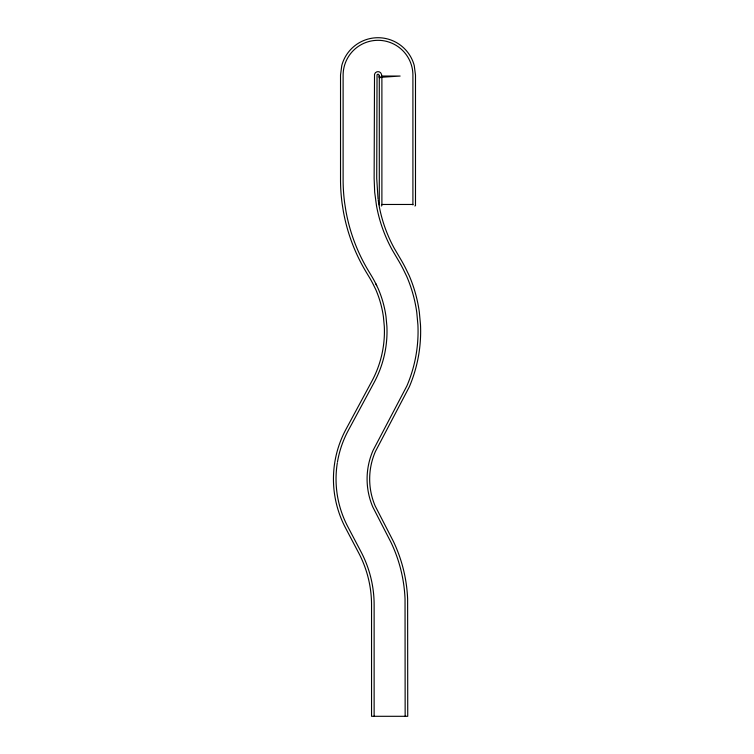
<?xml version="1.0" encoding="UTF-8"?>
<svg xmlns="http://www.w3.org/2000/svg" width="754" height="754" viewBox="0 0 754 754"><rect width="100%" height="100%" fill="white"/><g stroke="black" fill="none" stroke-linecap="round" stroke-linejoin="round"><path stroke-width="1.13" d="M381.882 76.983L379.309 76.983M381.882 77.483L379.309 77.643M381.892 204.466L412.909 204.466M375.652 283.447L378.206 288.716A107.756 107.756 0 0 1 386.01 316.689L386.896 326.35A107.756 107.756 0 0 1 374.135 382.457L348.282 430.468A102.421 102.421 0 0 0 337.481 461.919M376.708 285.615L375.492 283.118A109.405 109.405 0 0 0 371.468 275.832L368.96 271.676A176.86 176.86 0 0 1 345.926 211.054L344.663 202.996A176.86 176.86 0 0 1 343.117 178.613L343.117 75.212A34.901 34.901 0 0 1 378.008 40.311A34.901 34.901 0 0 1 412.909 75.212L412.909 204.9M378.037 198.924L376.717 178.321L377.038 74.948A1.008 1.008 0 0 1 378.979 74.948L379.3 77.379M378.197 199.951L378.998 205.079A143.251 143.251 0 0 0 394.351 248.462L400.289 258.556A142.487 142.487 0 0 1 405.511 268.028L409.102 275.399A141.394 141.394 0 0 1 419.328 312.099L420.496 324.786A141.394 141.394 0 0 1 409.271 386.934L375.435 451.457A68.793 68.793 0 0 0 375.181 506L393.39 541.4A147.897 147.897 0 0 1 407.622 598.978L407.735 716.3L371.543 716.3L371.543 604.972A111.762 111.762 0 0 0 358.678 552.899L345.511 527.885A104.947 104.947 0 0 1 345.982 429.29L371.826 381.288A105.23 105.23 0 0 0 384.314 326.473L383.437 317.038A105.23 105.23 0 0 0 375.831 289.696L373.173 284.286A106.861 106.861 0 0 0 369.243 277.161L366.736 272.986A179.386 179.386 0 0 1 343.381 211.516L342.099 203.344A179.245 179.245 0 0 1 340.525 178.632L340.525 75.042L341.779 65.504A37.511 37.511 0 0 1 414.238 65.504L415.492 75.014L415.492 205.342A1.301 0.66 0 0 1 414.898 205.974M405.152 716.3L405.039 599.081A145.315 145.315 0 0 0 391.062 542.512L372.806 507.008A71.376 71.376 0 0 1 373.07 450.421L406.896 385.916A138.811 138.811 0 0 0 417.914 324.899L416.774 312.458A138.811 138.811 0 0 0 406.726 276.426L403.202 269.187A139.942 139.942 0 0 0 398.074 259.876L392.089 249.706A145.824 145.824 0 0 1 376.463 205.531L374.681 192.213L374.135 178.34L374.521 74.278A3.61 3.61 0 0 1 381.496 74.278L381.892 77.238L400.129 76.05L381.892 76.05L381.892 205.342A1.301 0.66 0 0 1 381.288 205.974M379.3 75.918L379.3 204.9M374.135 716.3L374.135 604.944A114.288 114.288 0 0 0 360.978 551.721L347.83 526.726A102.421 102.421 0 0 1 337.311 462.947"/></g></svg>
